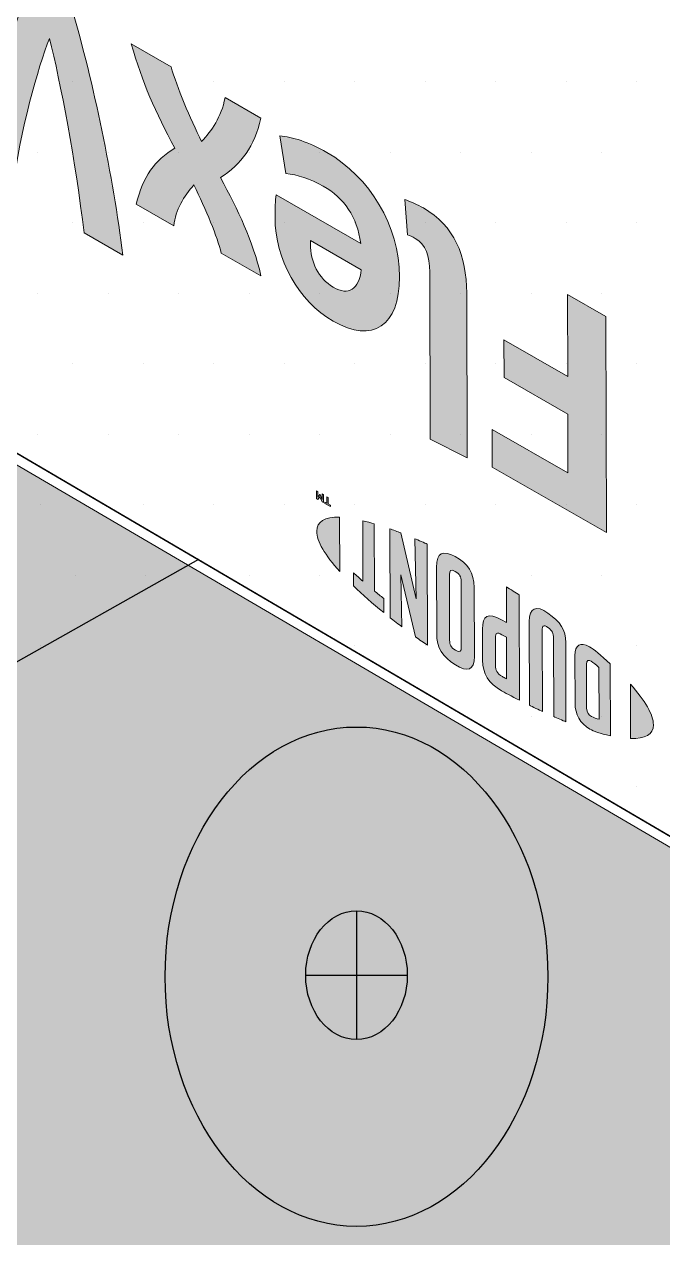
# Model space of a CAD drawing. Extents: x -1392 to 5791, y -3809 to 1722.
# Drawn here: x -208.93 to -196.7, y -1663.54 to -1640.3 of the extents above; entities that cross this region are included whole.
import ezdxf

# ---------------------------------------------------------------- set-up
doc = ezdxf.new("R2010")
doc.units = 0
doc.header["$MEASUREMENT"] = 0
for name, color, linetype, lineweight in [('.ATI-HATCH', 7, 'Continuous', 0), ('G-ANNO-TTLB', 7, 'Continuous', 0), ('Layer 12', 7, 'Continuous', 0), ('TYVEK', 7, 'Continuous', 0)]:
    doc.layers.add(name, color=color, linetype=linetype, lineweight=lineweight)

# ---------------------------------------------------------------- blocks, each defined once
blk = doc.blocks.new('Block_126')
at = {"layer": '.ATI-HATCH'}
blk.add_lwpolyline([(-205.591, -1650.552), (-220.153, -1642.018), (-220.153, -1658.718), (-220.123, -1658.735)], close=True, dxfattribs=at)
at = {"layer": '.ATI-HATCH', "color": 8, "lineweight": 0, "true_color": 0x808080}
for points in [[(-208.62, -1649.502), (-208.62, -1649.502), (-208.62, -1649.502), (-208.62, -1649.502)], [(-207.945, -1650.852), (-207.945, -1650.852), (-207.945, -1650.852), (-207.945, -1650.852)], [(-206.595, -1650.852), (-206.595, -1650.852), (-206.595, -1650.852), (-206.595, -1650.852)], [(-208.62, -1652.202), (-208.62, -1652.202), (-208.62, -1652.202), (-208.62, -1652.202)]]:
    blk.add_open_spline(points, degree=3, dxfattribs=at)
blk = doc.blocks.new('Block_127')
at = {"layer": '.ATI-HATCH'}
blk.add_open_spline([(-220.153, -1658.718), (-220.153, -1658.718), (-220.153, -1642.018), (-220.153, -1642.018), (-220.153, -1642.018), (-137.561, -1690.421), (-137.561, -1690.421), (-137.561, -1690.421), (-137.566, -1707.121), (-137.566, -1707.121), (-137.566, -1707.121), (-113.039, -1721.492), (-113.039, -1721.492), (-113.039, -1721.492), (-113.039, -1696.927), (-113.039, -1696.927), (-113.039, -1690.467), (-116.501, -1684.502), (-122.11, -1681.297), (-122.11, -1681.297), (-231.51, -1618.519), (-231.51, -1618.519), (-235.827, -1616.052), (-241.325, -1617.552), (-243.792, -1621.868), (-244.569, -1623.228), (-244.977, -1624.768), (-244.977, -1626.334), (-244.977, -1626.334), (-244.977, -1644.169), (-244.977, -1644.169), (-244.977, -1644.169), (-220.123, -1658.735), (-220.123, -1658.735), (-220.123, -1658.735), (-220.153, -1658.718), (-220.153, -1658.718)], degree=3, knots=[0, 0, 0, 0, 1, 1, 1, 2, 2, 2, 3, 3, 3, 4, 4, 4, 5, 5, 5, 6, 6, 6, 7, 7, 7, 8, 8, 8, 9, 9, 9, 10, 10, 10, 11, 11, 11, 12, 12, 12, 12], dxfattribs=at)
at = {"layer": '.ATI-HATCH', "color": 8, "lineweight": 0, "true_color": 0x808080}
for points in [[(-207.994, -1641.401), (-207.994, -1641.401), (-207.994, -1641.401), (-207.994, -1641.401)], [(-206.644, -1641.401), (-206.644, -1641.401), (-206.644, -1641.401), (-206.644, -1641.401)], [(-205.294, -1641.401), (-205.294, -1641.401), (-205.294, -1641.401), (-205.294, -1641.401)], [(-203.943, -1641.401), (-203.943, -1641.401), (-203.943, -1641.401), (-203.943, -1641.401)], [(-202.593, -1641.401), (-202.593, -1641.401), (-202.593, -1641.401), (-202.593, -1641.401)], [(-201.243, -1641.401), (-201.243, -1641.401), (-201.243, -1641.401), (-201.243, -1641.401)], [(-199.893, -1641.401), (-199.893, -1641.401), (-199.893, -1641.401), (-199.893, -1641.401)], [(-198.543, -1641.401), (-198.543, -1641.401), (-198.543, -1641.401), (-198.543, -1641.401)], [(-197.192, -1641.401), (-197.192, -1641.401), (-197.192, -1641.401), (-197.192, -1641.401)], [(-208.669, -1642.751), (-208.669, -1642.751), (-208.669, -1642.751), (-208.669, -1642.751)], [(-207.319, -1642.751), (-207.319, -1642.751), (-207.319, -1642.751), (-207.319, -1642.751)], [(-205.969, -1642.751), (-205.969, -1642.751), (-205.969, -1642.751), (-205.969, -1642.751)], [(-204.618, -1642.751), (-204.618, -1642.751), (-204.618, -1642.751), (-204.618, -1642.751)], [(-203.268, -1642.751), (-203.268, -1642.751), (-203.268, -1642.751), (-203.268, -1642.751)], [(-201.918, -1642.751), (-201.918, -1642.751), (-201.918, -1642.751), (-201.918, -1642.751)], [(-200.568, -1642.751), (-200.568, -1642.751), (-200.568, -1642.751), (-200.568, -1642.751)], [(-199.218, -1642.751), (-199.218, -1642.751), (-199.218, -1642.751), (-199.218, -1642.751)], [(-197.867, -1642.751), (-197.867, -1642.751), (-197.867, -1642.751), (-197.867, -1642.751)], [(-207.994, -1644.101), (-207.994, -1644.101), (-207.994, -1644.101), (-207.994, -1644.101)], [(-206.644, -1644.101), (-206.644, -1644.101), (-206.644, -1644.101), (-206.644, -1644.101)], [(-205.294, -1644.101), (-205.294, -1644.101), (-205.294, -1644.101), (-205.294, -1644.101)], [(-203.943, -1644.101), (-203.943, -1644.101), (-203.943, -1644.101), (-203.943, -1644.101)], [(-202.593, -1644.101), (-202.593, -1644.101), (-202.593, -1644.101), (-202.593, -1644.101)], [(-201.243, -1644.101), (-201.243, -1644.101), (-201.243, -1644.101), (-201.243, -1644.101)], [(-199.893, -1644.101), (-199.893, -1644.101), (-199.893, -1644.101), (-199.893, -1644.101)], [(-198.543, -1644.101), (-198.543, -1644.101), (-198.543, -1644.101), (-198.543, -1644.101)], [(-197.192, -1644.101), (-197.192, -1644.101), (-197.192, -1644.101), (-197.192, -1644.101)], [(-208.669, -1645.451), (-208.669, -1645.451), (-208.669, -1645.451), (-208.669, -1645.451)], [(-207.319, -1645.451), (-207.319, -1645.451), (-207.319, -1645.451), (-207.319, -1645.451)], [(-205.969, -1645.451), (-205.969, -1645.451), (-205.969, -1645.451), (-205.969, -1645.451)], [(-204.618, -1645.451), (-204.618, -1645.451), (-204.618, -1645.451), (-204.618, -1645.451)], [(-203.268, -1645.451), (-203.268, -1645.451), (-203.268, -1645.451), (-203.268, -1645.451)], [(-201.918, -1645.451), (-201.918, -1645.451), (-201.918, -1645.451), (-201.918, -1645.451)], [(-200.568, -1645.451), (-200.568, -1645.451), (-200.568, -1645.451), (-200.568, -1645.451)], [(-199.218, -1645.451), (-199.218, -1645.451), (-199.218, -1645.451), (-199.218, -1645.451)], [(-197.867, -1645.451), (-197.867, -1645.451), (-197.867, -1645.451), (-197.867, -1645.451)], [(-207.994, -1646.801), (-207.994, -1646.801), (-207.994, -1646.801), (-207.994, -1646.801)], [(-206.644, -1646.801), (-206.644, -1646.801), (-206.644, -1646.801), (-206.644, -1646.801)], [(-205.294, -1646.801), (-205.294, -1646.801), (-205.294, -1646.801), (-205.294, -1646.801)], [(-203.943, -1646.801), (-203.943, -1646.801), (-203.943, -1646.801), (-203.943, -1646.801)], [(-202.593, -1646.801), (-202.593, -1646.801), (-202.593, -1646.801), (-202.593, -1646.801)], [(-201.243, -1646.801), (-201.243, -1646.801), (-201.243, -1646.801), (-201.243, -1646.801)], [(-199.893, -1646.801), (-199.893, -1646.801), (-199.893, -1646.801), (-199.893, -1646.801)], [(-198.543, -1646.801), (-198.543, -1646.801), (-198.543, -1646.801), (-198.543, -1646.801)], [(-197.192, -1646.801), (-197.192, -1646.801), (-197.192, -1646.801), (-197.192, -1646.801)], [(-208.669, -1648.152), (-208.669, -1648.152), (-208.669, -1648.152), (-208.669, -1648.152)], [(-207.319, -1648.152), (-207.319, -1648.152), (-207.319, -1648.152), (-207.319, -1648.152)], [(-205.969, -1648.152), (-205.969, -1648.152), (-205.969, -1648.152), (-205.969, -1648.152)], [(-204.618, -1648.152), (-204.618, -1648.152), (-204.618, -1648.152), (-204.618, -1648.152)], [(-203.268, -1648.152), (-203.268, -1648.152), (-203.268, -1648.152), (-203.268, -1648.152)], [(-201.918, -1648.152), (-201.918, -1648.152), (-201.918, -1648.152), (-201.918, -1648.152)], [(-200.568, -1648.152), (-200.568, -1648.152), (-200.568, -1648.152), (-200.568, -1648.152)], [(-199.218, -1648.152), (-199.218, -1648.152), (-199.218, -1648.152), (-199.218, -1648.152)], [(-197.867, -1648.152), (-197.867, -1648.152), (-197.867, -1648.152), (-197.867, -1648.152)], [(-206.644, -1649.502), (-206.644, -1649.502), (-206.644, -1649.502), (-206.644, -1649.502)], [(-205.294, -1649.502), (-205.294, -1649.502), (-205.294, -1649.502), (-205.294, -1649.502)], [(-203.943, -1649.502), (-203.943, -1649.502), (-203.943, -1649.502), (-203.943, -1649.502)], [(-202.593, -1649.502), (-202.593, -1649.502), (-202.593, -1649.502), (-202.593, -1649.502)], [(-201.243, -1649.502), (-201.243, -1649.502), (-201.243, -1649.502), (-201.243, -1649.502)], [(-199.893, -1649.502), (-199.893, -1649.502), (-199.893, -1649.502), (-199.893, -1649.502)], [(-198.543, -1649.502), (-198.543, -1649.502), (-198.543, -1649.502), (-198.543, -1649.502)], [(-197.192, -1649.502), (-197.192, -1649.502), (-197.192, -1649.502), (-197.192, -1649.502)], [(-204.618, -1650.852), (-204.618, -1650.852), (-204.618, -1650.852), (-204.618, -1650.852)], [(-203.268, -1650.852), (-203.268, -1650.852), (-203.268, -1650.852), (-203.268, -1650.852)], [(-201.918, -1650.852), (-201.918, -1650.852), (-201.918, -1650.852), (-201.918, -1650.852)], [(-200.568, -1650.852), (-200.568, -1650.852), (-200.568, -1650.852), (-200.568, -1650.852)], [(-199.218, -1650.852), (-199.218, -1650.852), (-199.218, -1650.852), (-199.218, -1650.852)], [(-197.867, -1650.852), (-197.867, -1650.852), (-197.867, -1650.852), (-197.867, -1650.852)], [(-202.593, -1652.202), (-202.593, -1652.202), (-202.593, -1652.202), (-202.593, -1652.202)], [(-201.243, -1652.202), (-201.243, -1652.202), (-201.243, -1652.202), (-201.243, -1652.202)], [(-199.893, -1652.202), (-199.893, -1652.202), (-199.893, -1652.202), (-199.893, -1652.202)], [(-198.543, -1652.202), (-198.543, -1652.202), (-198.543, -1652.202), (-198.543, -1652.202)], [(-197.192, -1652.202), (-197.192, -1652.202), (-197.192, -1652.202), (-197.192, -1652.202)], [(-199.218, -1653.552), (-199.218, -1653.552), (-199.218, -1653.552), (-199.218, -1653.552)], [(-197.867, -1653.552), (-197.867, -1653.552), (-197.867, -1653.552), (-197.867, -1653.552)], [(-197.192, -1654.903), (-197.192, -1654.903), (-197.192, -1654.903), (-197.192, -1654.903)]]:
    blk.add_open_spline(points, degree=3, dxfattribs=at)
blk = doc.blocks.new('Block_506')
at = {"layer": 'TYVEK', "true_color": 0x003b71, "transparency": 33554687}
h = blk.add_hatch(color=156, dxfattribs=at)
h.dxf.hatch_style = 2
edge = h.paths.add_edge_path()
edge.add_ellipse((-202.562, -1658.538), major_axis=(0, 4.781), ratio=0.766948, start_angle=0, end_angle=360)
at = {"layer": 'TYVEK', "color": 18, "lineweight": 25, "true_color": 0x080808}
for p, q in [((-202.562, -1657.275), (-202.562, -1659.742)), ((-203.535, -1658.509), (-201.589, -1658.509))]:
    blk.add_line(p, q, dxfattribs=at)
at = {"layer": 'TYVEK', "color": 33, "lineweight": 25, "true_color": 0xcc9966}
for points in [[(-203.074, -1654.118)], [(-206.74, -1658.898)]]:
    blk.add_lwpolyline(points, dxfattribs=at)
at = {"layer": 'TYVEK', "color": 18, "lineweight": 25, "true_color": 0x000000}
blk.add_ellipse((-202.562, -1658.538), major_axis=(0, 4.781), ratio=0.766948, dxfattribs=at)
at = {"layer": 'TYVEK', "color": 18, "lineweight": 25, "true_color": 0x080808}
blk.add_ellipse((-202.562, -1658.509), major_axis=(0, 1.234), ratio=0.788846, dxfattribs=at)
blk = doc.blocks.new('Block_512')
at = {"layer": 'TYVEK', "true_color": 0x003b71, "transparency": 33554687}
h = blk.add_hatch(color=156, dxfattribs=at)
h.dxf.hatch_style = 2
edge = h.paths.add_edge_path()
edge.add_spline(control_points=[(-211.171, -1642.345), (-211.171, -1642.345), (-211.92, -1641.915), (-211.92, -1641.915), (-211.729, -1640.648), (-211.394, -1639.216), (-210.961, -1638.331), (-210.961, -1638.331), (-210.155, -1638.793), (-210.155, -1638.793), (-209.902, -1639.677), (-209.674, -1640.676), (-209.482, -1641.755), (-209.289, -1640.897), (-209.071, -1640.154), (-208.816, -1639.562), (-208.816, -1639.562), (-208.011, -1640.024), (-208.011, -1640.024), (-207.598, -1641.395), (-207.229, -1643.231), (-207.036, -1644.719), (-207.036, -1644.719), (-207.78, -1644.292), (-207.78, -1644.292), (-207.942, -1642.952), (-208.233, -1641.385), (-208.445, -1640.572), (-208.664, -1641.138), (-209.004, -1642.301), (-209.15, -1643.505), (-209.15, -1643.505), (-209.807, -1643.128), (-209.807, -1643.128), (-209.964, -1641.75), (-210.3, -1640.198), (-210.528, -1639.377), (-210.731, -1639.951), (-211.02, -1641.185), (-211.171, -1642.345)], knot_values=[0, 0, 0, 0, 1, 1, 1, 2, 2, 2, 3, 3, 3, 4, 4, 4, 5, 5, 5, 6, 6, 6, 7, 7, 7, 8, 8, 8, 9, 9, 9, 10, 10, 10, 11, 11, 11, 12, 12, 12, 13, 13, 13, 13], degree=3, periodic=0)
h = blk.add_hatch(color=156, dxfattribs=at)
h.dxf.hatch_style = 2
edge = h.paths.add_edge_path()
edge.add_spline(control_points=[(-205.17, -1643.238), (-204.825, -1643.873), (-204.552, -1644.437), (-204.392, -1645.12), (-204.392, -1645.12), (-205.156, -1644.682), (-205.156, -1644.682), (-205.224, -1644.377), (-205.45, -1643.845), (-205.677, -1643.378), (-205.866, -1643.595), (-206.029, -1643.85), (-206.064, -1644.16), (-206.064, -1644.16), (-206.782, -1643.748), (-206.782, -1643.748), (-206.651, -1643.209), (-206.426, -1642.907), (-206.042, -1642.672), (-206.413, -1641.981), (-206.665, -1641.423), (-206.877, -1640.675), (-206.877, -1640.675), (-206.113, -1641.114), (-206.113, -1641.114), (-206.004, -1641.507), (-205.747, -1642.098), (-205.53, -1642.547), (-205.336, -1642.334), (-205.152, -1642.085), (-205.081, -1641.706), (-205.081, -1641.706), (-204.394, -1642.1), (-204.394, -1642.1), (-204.521, -1642.642), (-204.761, -1642.977), (-205.17, -1643.238)], knot_values=[0, 0, 0, 0, 1, 1, 1, 2, 2, 2, 3, 3, 3, 4, 4, 4, 5, 5, 5, 6, 6, 6, 7, 7, 7, 8, 8, 8, 9, 9, 9, 10, 10, 10, 11, 11, 11, 12, 12, 12, 12], degree=3, periodic=0)
h = blk.add_hatch(color=156, dxfattribs=at)
h.dxf.hatch_style = 2
edge = h.paths.add_edge_path()
edge.add_spline(control_points=[(-202.471, -1645), (-202.471, -1645), (-203.446, -1644.441), (-203.446, -1644.441), (-203.446, -1644.441), (-203.446, -1644.512), (-203.446, -1644.512), (-203.445, -1644.843), (-203.29, -1645.174), (-203.008, -1645.336), (-202.711, -1645.507), (-202.516, -1645.376), (-202.471, -1645)], knot_values=[0, 0, 0, 0, 1, 1, 1, 2, 2, 2, 3, 3, 3, 4, 4, 4, 4], degree=3, periodic=0)
edge = h.paths.add_edge_path()
edge.add_spline(control_points=[(-204.03, -1642.44), (-203.804, -1642.451), (-203.471, -1642.56), (-203.132, -1642.754), (-202.306, -1643.228), (-201.74, -1644.156), (-201.738, -1645.138), (-201.736, -1646.078), (-202.252, -1646.42), (-203.007, -1645.987), (-203.679, -1645.601), (-204.121, -1644.797), (-204.123, -1644.005), (-204.123, -1643.827), (-204.114, -1643.679), (-204.104, -1643.567), (-204.104, -1643.567), (-202.482, -1644.497), (-202.482, -1644.497), (-202.55, -1643.986), (-202.792, -1643.635), (-203.202, -1643.399), (-203.454, -1643.255), (-203.695, -1643.181), (-203.915, -1643.161), (-203.915, -1643.161), (-204.03, -1642.44), (-204.03, -1642.44)], knot_values=[0, 0, 0, 0, 1, 1, 1, 2, 2, 2, 3, 3, 3, 4, 4, 4, 5, 5, 5, 6, 6, 6, 7, 7, 7, 8, 8, 8, 9, 9, 9, 9], degree=3, periodic=0)
h = blk.add_hatch(color=156, dxfattribs=at)
h.dxf.hatch_style = 2
edge = h.paths.add_edge_path()
edge.add_spline(control_points=[(-201.159, -1645.05), (-201.16, -1644.731), (-201.232, -1644.518), (-201.438, -1644.4), (-201.489, -1644.371), (-201.54, -1644.347), (-201.586, -1644.333), (-201.586, -1644.333), (-201.639, -1643.658), (-201.639, -1643.658), (-201.542, -1643.691), (-201.383, -1643.758), (-201.28, -1643.817), (-200.69, -1644.156), (-200.453, -1644.735), (-200.451, -1645.445), (-200.451, -1645.445), (-200.444, -1648.604), (-200.444, -1648.604), (-200.444, -1648.604), (-201.152, -1648.245), (-201.152, -1648.245), (-201.152, -1648.245), (-201.159, -1645.05), (-201.159, -1645.05)], knot_values=[0, 0, 0, 0, 1, 1, 1, 2, 2, 2, 3, 3, 3, 4, 4, 4, 5, 5, 5, 6, 6, 6, 7, 7, 7, 8, 8, 8, 8], degree=3, periodic=0)
h = blk.add_hatch(color=156, dxfattribs=at)
h.dxf.hatch_style = 2
edge = h.paths.add_edge_path()
edge.add_spline(control_points=[(-197.786, -1645.894), (-197.786, -1645.894), (-197.776, -1650.035), (-197.776, -1650.035), (-197.776, -1650.035), (-199.962, -1648.78), (-199.962, -1648.78), (-199.962, -1648.78), (-199.964, -1648.058), (-199.964, -1648.058), (-199.964, -1648.058), (-198.512, -1648.892), (-198.512, -1648.892), (-198.512, -1648.892), (-198.514, -1647.768), (-198.514, -1647.768), (-198.514, -1647.768), (-199.735, -1647.067), (-199.735, -1647.067), (-199.735, -1647.067), (-199.737, -1646.345), (-199.737, -1646.345), (-199.737, -1646.345), (-198.516, -1647.046), (-198.516, -1647.046), (-198.516, -1647.046), (-198.52, -1645.473), (-198.52, -1645.473), (-198.52, -1645.473), (-197.786, -1645.894), (-197.786, -1645.894)], knot_values=[0, 0, 0, 0, 1, 1, 1, 2, 2, 2, 3, 3, 3, 4, 4, 4, 5, 5, 5, 6, 6, 6, 7, 7, 7, 8, 8, 8, 9, 9, 9, 10, 10, 10, 10], degree=3, periodic=0)
at = {"layer": 'TYVEK'}
for points, knots in [([(-211.171, -1642.345), (-211.171, -1642.345), (-211.92, -1641.915), (-211.92, -1641.915), (-211.729, -1640.648), (-211.394, -1639.216), (-210.961, -1638.331), (-210.961, -1638.331), (-210.155, -1638.793), (-210.155, -1638.793), (-209.902, -1639.677), (-209.674, -1640.676), (-209.482, -1641.755), (-209.289, -1640.897), (-209.071, -1640.154), (-208.816, -1639.562), (-208.816, -1639.562), (-208.011, -1640.024), (-208.011, -1640.024), (-207.598, -1641.395), (-207.229, -1643.231), (-207.036, -1644.719), (-207.036, -1644.719), (-207.78, -1644.292), (-207.78, -1644.292), (-207.942, -1642.952), (-208.233, -1641.385), (-208.445, -1640.572), (-208.664, -1641.138), (-209.004, -1642.301), (-209.15, -1643.505), (-209.15, -1643.505), (-209.807, -1643.128), (-209.807, -1643.128), (-209.964, -1641.75), (-210.3, -1640.198), (-210.528, -1639.377), (-210.731, -1639.951), (-211.02, -1641.185), (-211.171, -1642.345)], [0, 0, 0, 0, 1, 1, 1, 2, 2, 2, 3, 3, 3, 4, 4, 4, 5, 5, 5, 6, 6, 6, 7, 7, 7, 8, 8, 8, 9, 9, 9, 10, 10, 10, 11, 11, 11, 12, 12, 12, 13, 13, 13, 13]), ([(-205.17, -1643.238), (-204.825, -1643.873), (-204.552, -1644.437), (-204.392, -1645.12), (-204.392, -1645.12), (-205.156, -1644.682), (-205.156, -1644.682), (-205.224, -1644.377), (-205.45, -1643.845), (-205.677, -1643.378), (-205.866, -1643.595), (-206.029, -1643.85), (-206.064, -1644.16), (-206.064, -1644.16), (-206.782, -1643.748), (-206.782, -1643.748), (-206.651, -1643.209), (-206.426, -1642.907), (-206.042, -1642.672), (-206.413, -1641.981), (-206.665, -1641.423), (-206.877, -1640.675), (-206.877, -1640.675), (-206.113, -1641.114), (-206.113, -1641.114), (-206.004, -1641.507), (-205.747, -1642.098), (-205.53, -1642.547), (-205.336, -1642.334), (-205.152, -1642.085), (-205.081, -1641.706), (-205.081, -1641.706), (-204.394, -1642.1), (-204.394, -1642.1), (-204.521, -1642.642), (-204.761, -1642.977), (-205.17, -1643.238)], [0, 0, 0, 0, 1, 1, 1, 2, 2, 2, 3, 3, 3, 4, 4, 4, 5, 5, 5, 6, 6, 6, 7, 7, 7, 8, 8, 8, 9, 9, 9, 10, 10, 10, 11, 11, 11, 12, 12, 12, 12]), ([(-204.03, -1642.44), (-203.804, -1642.451), (-203.471, -1642.56), (-203.132, -1642.754), (-202.306, -1643.228), (-201.74, -1644.156), (-201.738, -1645.138), (-201.736, -1646.078), (-202.252, -1646.42), (-203.007, -1645.987), (-203.679, -1645.601), (-204.121, -1644.797), (-204.123, -1644.005), (-204.123, -1643.827), (-204.114, -1643.679), (-204.104, -1643.567), (-204.104, -1643.567), (-202.482, -1644.497), (-202.482, -1644.497), (-202.55, -1643.986), (-202.792, -1643.635), (-203.202, -1643.399), (-203.454, -1643.255), (-203.695, -1643.181), (-203.915, -1643.161), (-203.915, -1643.161), (-204.03, -1642.44), (-204.03, -1642.44)], [0, 0, 0, 0, 1, 1, 1, 2, 2, 2, 3, 3, 3, 4, 4, 4, 5, 5, 5, 6, 6, 6, 7, 7, 7, 8, 8, 8, 9, 9, 9, 9]), ([(-201.159, -1645.05), (-201.16, -1644.731), (-201.232, -1644.518), (-201.438, -1644.4), (-201.489, -1644.371), (-201.54, -1644.347), (-201.586, -1644.333), (-201.586, -1644.333), (-201.639, -1643.658), (-201.639, -1643.658), (-201.542, -1643.691), (-201.383, -1643.758), (-201.28, -1643.817), (-200.69, -1644.156), (-200.453, -1644.735), (-200.451, -1645.445), (-200.451, -1645.445), (-200.444, -1648.604), (-200.444, -1648.604), (-200.444, -1648.604), (-201.152, -1648.245), (-201.152, -1648.245), (-201.152, -1648.245), (-201.159, -1645.05), (-201.159, -1645.05)], [0, 0, 0, 0, 1, 1, 1, 2, 2, 2, 3, 3, 3, 4, 4, 4, 5, 5, 5, 6, 6, 6, 7, 7, 7, 8, 8, 8, 8]), ([(-202.471, -1645), (-202.471, -1645), (-203.446, -1644.441), (-203.446, -1644.441), (-203.446, -1644.441), (-203.446, -1644.512), (-203.446, -1644.512), (-203.445, -1644.843), (-203.29, -1645.174), (-203.008, -1645.336), (-202.711, -1645.507), (-202.516, -1645.376), (-202.471, -1645)], [0, 0, 0, 0, 1, 1, 1, 2, 2, 2, 3, 3, 3, 4, 4, 4, 4]), ([(-197.786, -1645.894), (-197.786, -1645.894), (-197.776, -1650.035), (-197.776, -1650.035), (-197.776, -1650.035), (-199.962, -1648.78), (-199.962, -1648.78), (-199.962, -1648.78), (-199.964, -1648.058), (-199.964, -1648.058), (-199.964, -1648.058), (-198.512, -1648.892), (-198.512, -1648.892), (-198.512, -1648.892), (-198.514, -1647.768), (-198.514, -1647.768), (-198.514, -1647.768), (-199.735, -1647.067), (-199.735, -1647.067), (-199.735, -1647.067), (-199.737, -1646.345), (-199.737, -1646.345), (-199.737, -1646.345), (-198.516, -1647.046), (-198.516, -1647.046), (-198.516, -1647.046), (-198.52, -1645.473), (-198.52, -1645.473), (-198.52, -1645.473), (-197.786, -1645.894), (-197.786, -1645.894)], [0, 0, 0, 0, 1, 1, 1, 2, 2, 2, 3, 3, 3, 4, 4, 4, 5, 5, 5, 6, 6, 6, 7, 7, 7, 8, 8, 8, 9, 9, 9, 10, 10, 10, 10])]:
    blk.add_open_spline(points, degree=3, knots=knots, dxfattribs=at)
blk = doc.blocks.new('Block_513')
at = {"layer": 'TYVEK', "true_color": 0x003b71, "transparency": 33554687}
h = blk.add_hatch(color=156, dxfattribs=at)
h.dxf.hatch_style = 2
edge = h.paths.add_edge_path()
edge.add_spline(control_points=[(-203.196, -1649.459), (-203.196, -1649.459), (-203.222, -1649.444), (-203.222, -1649.444), (-203.222, -1649.444), (-203.262, -1649.35), (-203.262, -1649.35), (-203.262, -1649.35), (-203.301, -1649.398), (-203.301, -1649.398), (-203.301, -1649.398), (-203.327, -1649.384), (-203.327, -1649.384), (-203.327, -1649.384), (-203.327, -1649.234), (-203.327, -1649.234), (-203.327, -1649.234), (-203.303, -1649.248), (-203.303, -1649.248), (-203.303, -1649.248), (-203.303, -1649.354), (-203.303, -1649.354), (-203.303, -1649.354), (-203.263, -1649.306), (-203.263, -1649.306), (-203.263, -1649.306), (-203.26, -1649.307), (-203.26, -1649.307), (-203.26, -1649.307), (-203.22, -1649.402), (-203.22, -1649.402), (-203.22, -1649.402), (-203.22, -1649.295), (-203.22, -1649.295), (-203.22, -1649.295), (-203.196, -1649.309), (-203.196, -1649.309), (-203.196, -1649.309), (-203.196, -1649.459), (-203.196, -1649.459)], knot_values=[0, 0, 0, 0, 1, 1, 1, 2, 2, 2, 3, 3, 3, 4, 4, 4, 5, 5, 5, 6, 6, 6, 7, 7, 7, 8, 8, 8, 9, 9, 9, 10, 10, 10, 11, 11, 11, 12, 12, 12, 13, 13, 13, 13], degree=3, periodic=0)
edge = h.paths.add_edge_path()
edge.add_spline(control_points=[(-203.103, -1649.486), (-203.103, -1649.486), (-203.063, -1649.509), (-203.063, -1649.509), (-203.063, -1649.509), (-203.063, -1649.535), (-203.063, -1649.535), (-203.063, -1649.535), (-203.168, -1649.475), (-203.168, -1649.475), (-203.168, -1649.475), (-203.168, -1649.449), (-203.168, -1649.449), (-203.168, -1649.449), (-203.128, -1649.472), (-203.128, -1649.472), (-203.128, -1649.472), (-203.128, -1649.348), (-203.128, -1649.348), (-203.128, -1649.348), (-203.103, -1649.362), (-203.103, -1649.362), (-203.103, -1649.362), (-203.103, -1649.486), (-203.103, -1649.486)], knot_values=[0, 0, 0, 0, 1, 1, 1, 2, 2, 2, 3, 3, 3, 4, 4, 4, 5, 5, 5, 6, 6, 6, 7, 7, 7, 8, 8, 8, 8], degree=3, periodic=0)
h = blk.add_hatch(color=156, dxfattribs=at)
h.dxf.hatch_style = 2
edge = h.paths.add_edge_path()
edge.add_spline(control_points=[(-203.325, -1650.01), (-203.326, -1649.819), (-203.165, -1649.733), (-202.886, -1649.74), (-202.886, -1649.74), (-202.883, -1650.78), (-202.883, -1650.78), (-203.164, -1650.468), (-203.325, -1650.198), (-203.325, -1650.01)], knot_values=[0, 0, 0, 0, 1, 1, 1, 2, 2, 2, 3, 3, 3, 3], degree=3, periodic=0)
h = blk.add_hatch(color=156, dxfattribs=at)
h.dxf.hatch_style = 2
edge = h.paths.add_edge_path()
edge.add_spline(control_points=[(-202.04, -1651.297), (-202.101, -1651.249), (-202.161, -1651.201), (-202.22, -1651.153), (-202.22, -1651.153), (-202.223, -1649.865), (-202.223, -1649.865), (-202.277, -1649.848), (-202.376, -1649.821), (-202.443, -1649.806), (-202.443, -1649.806), (-202.44, -1650.965), (-202.44, -1650.965), (-202.504, -1650.91), (-202.564, -1650.856), (-202.62, -1650.806), (-202.62, -1650.806), (-202.619, -1651.054), (-202.619, -1651.054), (-202.445, -1651.224), (-202.258, -1651.388), (-202.04, -1651.566), (-202.04, -1651.566), (-202.04, -1651.297), (-202.04, -1651.297)], knot_values=[0, 0, 0, 0, 1, 1, 1, 2, 2, 2, 3, 3, 3, 4, 4, 4, 5, 5, 5, 6, 6, 6, 7, 7, 7, 8, 8, 8, 8], degree=3, periodic=0)
h = blk.add_hatch(color=156, dxfattribs=at)
h.dxf.hatch_style = 2
edge = h.paths.add_edge_path()
edge.add_spline(control_points=[(-201.71, -1650.846), (-201.71, -1650.846), (-201.435, -1652.029), (-201.435, -1652.029), (-201.361, -1652.082), (-201.271, -1652.145), (-201.202, -1652.192), (-201.202, -1652.192), (-201.207, -1650.256), (-201.207, -1650.256), (-201.255, -1650.233), (-201.379, -1650.178), (-201.443, -1650.151), (-201.443, -1650.151), (-201.421, -1651.303), (-201.421, -1651.303), (-201.421, -1651.303), (-201.712, -1650.041), (-201.712, -1650.041), (-201.774, -1650.017), (-201.863, -1649.983), (-201.922, -1649.962), (-201.922, -1649.962), (-201.918, -1651.664), (-201.918, -1651.664), (-201.857, -1651.713), (-201.745, -1651.799), (-201.691, -1651.84), (-201.691, -1651.84), (-201.71, -1650.846), (-201.71, -1650.846)], knot_values=[0, 0, 0, 0, 1, 1, 1, 2, 2, 2, 3, 3, 3, 4, 4, 4, 5, 5, 5, 6, 6, 6, 7, 7, 7, 8, 8, 8, 9, 9, 9, 10, 10, 10, 10], degree=3, periodic=0)
h = blk.add_hatch(color=156, dxfattribs=at)
h.dxf.hatch_style = 2
edge = h.paths.add_edge_path()
edge.add_spline(control_points=[(-200.781, -1650.839), (-200.781, -1650.759), (-200.758, -1650.731), (-200.671, -1650.778), (-200.581, -1650.826), (-200.557, -1650.885), (-200.557, -1650.967), (-200.557, -1650.967), (-200.554, -1652.226), (-200.554, -1652.226), (-200.553, -1652.308), (-200.578, -1652.34), (-200.667, -1652.286), (-200.754, -1652.233), (-200.777, -1652.177), (-200.778, -1652.097), (-200.778, -1652.097), (-200.781, -1650.839), (-200.781, -1650.839)], knot_values=[0, 0, 0, 0, 1, 1, 1, 2, 2, 2, 3, 3, 3, 4, 4, 4, 5, 5, 5, 6, 6, 6, 6], degree=3, periodic=0)
edge = h.paths.add_edge_path()
edge.add_spline(control_points=[(-200.667, -1652.568), (-200.439, -1652.711), (-200.303, -1652.673), (-200.304, -1652.407), (-200.304, -1652.407), (-200.307, -1651.087), (-200.307, -1651.087), (-200.308, -1650.807), (-200.431, -1650.62), (-200.672, -1650.494), (-200.907, -1650.371), (-201.03, -1650.404), (-201.029, -1650.702), (-201.029, -1650.702), (-201.026, -1651.962), (-201.026, -1651.962), (-201.025, -1652.247), (-200.914, -1652.412), (-200.667, -1652.568)], knot_values=[0, 0, 0, 0, 1, 1, 1, 2, 2, 2, 3, 3, 3, 4, 4, 4, 5, 5, 5, 6, 6, 6, 6], degree=3, periodic=0)
h = blk.add_hatch(color=156, dxfattribs=at)
h.dxf.hatch_style = 2
edge = h.paths.add_edge_path()
edge.add_spline(control_points=[(-199.901, -1652.048), (-199.901, -1651.961), (-199.875, -1651.932), (-199.775, -1651.989), (-199.775, -1651.989), (-199.688, -1652.038), (-199.688, -1652.038), (-199.688, -1652.038), (-199.686, -1652.835), (-199.686, -1652.835), (-199.725, -1652.815), (-199.745, -1652.804), (-199.768, -1652.791), (-199.876, -1652.729), (-199.899, -1652.669), (-199.899, -1652.58), (-199.899, -1652.58), (-199.901, -1652.048), (-199.901, -1652.048)], knot_values=[0, 0, 0, 0, 1, 1, 1, 2, 2, 2, 3, 3, 3, 4, 4, 4, 5, 5, 5, 6, 6, 6, 6], degree=3, periodic=0)
edge = h.paths.add_edge_path()
edge.add_spline(control_points=[(-199.782, -1653.064), (-199.739, -1653.089), (-199.583, -1653.172), (-199.44, -1653.245), (-199.44, -1653.245), (-199.445, -1651.226), (-199.445, -1651.226), (-199.493, -1651.195), (-199.622, -1651.114), (-199.691, -1651.073), (-199.691, -1651.073), (-199.689, -1651.758), (-199.689, -1651.758), (-199.689, -1651.758), (-199.785, -1651.703), (-199.785, -1651.703), (-200.043, -1651.556), (-200.15, -1651.628), (-200.149, -1651.884), (-200.149, -1651.884), (-200.148, -1652.479), (-200.148, -1652.479), (-200.147, -1652.73), (-200.026, -1652.924), (-199.782, -1653.064)], knot_values=[0, 0, 0, 0, 1, 1, 1, 2, 2, 2, 3, 3, 3, 4, 4, 4, 5, 5, 5, 6, 6, 6, 7, 7, 7, 8, 8, 8, 8], degree=3, periodic=0)
h = blk.add_hatch(color=156, dxfattribs=at)
h.dxf.hatch_style = 2
edge = h.paths.add_edge_path()
edge.add_spline(control_points=[(-199.006, -1651.904), (-199.006, -1651.824), (-198.982, -1651.787), (-198.896, -1651.849), (-198.811, -1651.909), (-198.788, -1651.964), (-198.788, -1652.058), (-198.788, -1652.058), (-198.784, -1653.558), (-198.784, -1653.558), (-198.728, -1653.583), (-198.603, -1653.635), (-198.549, -1653.657), (-198.549, -1653.657), (-198.553, -1652.14), (-198.553, -1652.14), (-198.553, -1651.898), (-198.655, -1651.745), (-198.897, -1651.575), (-199.118, -1651.419), (-199.252, -1651.47), (-199.252, -1651.739), (-199.252, -1651.739), (-199.248, -1653.341), (-199.248, -1653.341), (-199.202, -1653.365), (-199.051, -1653.437), (-199.002, -1653.459), (-199.002, -1653.459), (-199.006, -1651.904), (-199.006, -1651.904)], knot_values=[0, 0, 0, 0, 1, 1, 1, 2, 2, 2, 3, 3, 3, 4, 4, 4, 5, 5, 5, 6, 6, 6, 7, 7, 7, 8, 8, 8, 9, 9, 9, 10, 10, 10, 10], degree=3, periodic=0)
h = blk.add_hatch(color=156, dxfattribs=at)
h.dxf.hatch_style = 2
edge = h.paths.add_edge_path()
edge.add_spline(control_points=[(-198.155, -1652.553), (-198.155, -1652.474), (-198.114, -1652.471), (-198.064, -1652.499), (-198.026, -1652.522), (-197.966, -1652.572), (-197.917, -1652.615), (-197.917, -1652.615), (-197.915, -1653.609), (-197.915, -1653.609), (-197.963, -1653.596), (-198.023, -1653.578), (-198.062, -1653.556), (-198.111, -1653.527), (-198.153, -1653.477), (-198.153, -1653.397), (-198.153, -1653.397), (-198.155, -1652.553), (-198.155, -1652.553)], knot_values=[0, 0, 0, 0, 1, 1, 1, 2, 2, 2, 3, 3, 3, 4, 4, 4, 5, 5, 5, 6, 6, 6, 6], degree=3, periodic=0)
edge = h.paths.add_edge_path()
edge.add_spline(control_points=[(-198.094, -1653.797), (-198.016, -1653.842), (-197.903, -1653.88), (-197.699, -1653.924), (-197.699, -1653.924), (-197.703, -1652.547), (-197.703, -1652.547), (-197.882, -1652.381), (-198.019, -1652.266), (-198.097, -1652.221), (-198.278, -1652.117), (-198.379, -1652.186), (-198.378, -1652.39), (-198.378, -1652.39), (-198.376, -1653.305), (-198.376, -1653.305), (-198.375, -1653.509), (-198.274, -1653.694), (-198.094, -1653.797)], knot_values=[0, 0, 0, 0, 1, 1, 1, 2, 2, 2, 3, 3, 3, 4, 4, 4, 5, 5, 5, 6, 6, 6, 6], degree=3, periodic=0)
h = blk.add_hatch(color=156, dxfattribs=at)
h.dxf.hatch_style = 2
edge = h.paths.add_edge_path()
edge.add_spline(control_points=[(-196.874, -1653.713), (-196.874, -1653.523), (-197.035, -1653.252), (-197.315, -1652.939), (-197.315, -1652.939), (-197.313, -1653.978), (-197.313, -1653.978), (-197.033, -1653.987), (-196.874, -1653.902), (-196.874, -1653.713)], knot_values=[0, 0, 0, 0, 1, 1, 1, 2, 2, 2, 3, 3, 3, 3], degree=3, periodic=0)
at = {"layer": 'TYVEK'}
for points, knots in [([(-203.196, -1649.459), (-203.196, -1649.459), (-203.222, -1649.444), (-203.222, -1649.444), (-203.222, -1649.444), (-203.262, -1649.35), (-203.262, -1649.35), (-203.262, -1649.35), (-203.301, -1649.398), (-203.301, -1649.398), (-203.301, -1649.398), (-203.327, -1649.384), (-203.327, -1649.384), (-203.327, -1649.384), (-203.327, -1649.234), (-203.327, -1649.234), (-203.327, -1649.234), (-203.303, -1649.248), (-203.303, -1649.248), (-203.303, -1649.248), (-203.303, -1649.354), (-203.303, -1649.354), (-203.303, -1649.354), (-203.263, -1649.306), (-203.263, -1649.306), (-203.263, -1649.306), (-203.26, -1649.307), (-203.26, -1649.307), (-203.26, -1649.307), (-203.22, -1649.402), (-203.22, -1649.402), (-203.22, -1649.402), (-203.22, -1649.295), (-203.22, -1649.295), (-203.22, -1649.295), (-203.196, -1649.309), (-203.196, -1649.309), (-203.196, -1649.309), (-203.196, -1649.459), (-203.196, -1649.459)], [0, 0, 0, 0, 1, 1, 1, 2, 2, 2, 3, 3, 3, 4, 4, 4, 5, 5, 5, 6, 6, 6, 7, 7, 7, 8, 8, 8, 9, 9, 9, 10, 10, 10, 11, 11, 11, 12, 12, 12, 13, 13, 13, 13]), ([(-203.103, -1649.486), (-203.103, -1649.486), (-203.063, -1649.509), (-203.063, -1649.509), (-203.063, -1649.509), (-203.063, -1649.535), (-203.063, -1649.535), (-203.063, -1649.535), (-203.168, -1649.475), (-203.168, -1649.475), (-203.168, -1649.475), (-203.168, -1649.449), (-203.168, -1649.449), (-203.168, -1649.449), (-203.128, -1649.472), (-203.128, -1649.472), (-203.128, -1649.472), (-203.128, -1649.348), (-203.128, -1649.348), (-203.128, -1649.348), (-203.103, -1649.362), (-203.103, -1649.362), (-203.103, -1649.362), (-203.103, -1649.486), (-203.103, -1649.486)], [0, 0, 0, 0, 1, 1, 1, 2, 2, 2, 3, 3, 3, 4, 4, 4, 5, 5, 5, 6, 6, 6, 7, 7, 7, 8, 8, 8, 8]), ([(-203.325, -1650.01), (-203.326, -1649.819), (-203.165, -1649.733), (-202.886, -1649.74), (-202.886, -1649.74), (-202.883, -1650.78), (-202.883, -1650.78), (-203.164, -1650.468), (-203.325, -1650.198), (-203.325, -1650.01)], [0, 0, 0, 0, 1, 1, 1, 2, 2, 2, 3, 3, 3, 3]), ([(-202.04, -1651.297), (-202.101, -1651.249), (-202.161, -1651.201), (-202.22, -1651.153), (-202.22, -1651.153), (-202.223, -1649.865), (-202.223, -1649.865), (-202.277, -1649.848), (-202.376, -1649.821), (-202.443, -1649.806), (-202.443, -1649.806), (-202.44, -1650.965), (-202.44, -1650.965), (-202.504, -1650.91), (-202.564, -1650.856), (-202.62, -1650.806), (-202.62, -1650.806), (-202.619, -1651.054), (-202.619, -1651.054), (-202.445, -1651.224), (-202.258, -1651.388), (-202.04, -1651.566), (-202.04, -1651.566), (-202.04, -1651.297), (-202.04, -1651.297)], [0, 0, 0, 0, 1, 1, 1, 2, 2, 2, 3, 3, 3, 4, 4, 4, 5, 5, 5, 6, 6, 6, 7, 7, 7, 8, 8, 8, 8]), ([(-201.71, -1650.846), (-201.71, -1650.846), (-201.435, -1652.029), (-201.435, -1652.029), (-201.361, -1652.082), (-201.271, -1652.145), (-201.202, -1652.192), (-201.202, -1652.192), (-201.207, -1650.256), (-201.207, -1650.256), (-201.255, -1650.233), (-201.379, -1650.178), (-201.443, -1650.151), (-201.443, -1650.151), (-201.421, -1651.303), (-201.421, -1651.303), (-201.421, -1651.303), (-201.712, -1650.041), (-201.712, -1650.041), (-201.774, -1650.017), (-201.863, -1649.983), (-201.922, -1649.962), (-201.922, -1649.962), (-201.918, -1651.664), (-201.918, -1651.664), (-201.857, -1651.713), (-201.745, -1651.799), (-201.691, -1651.84), (-201.691, -1651.84), (-201.71, -1650.846), (-201.71, -1650.846)], [0, 0, 0, 0, 1, 1, 1, 2, 2, 2, 3, 3, 3, 4, 4, 4, 5, 5, 5, 6, 6, 6, 7, 7, 7, 8, 8, 8, 9, 9, 9, 10, 10, 10, 10]), ([(-200.667, -1652.568), (-200.439, -1652.711), (-200.303, -1652.673), (-200.304, -1652.407), (-200.304, -1652.407), (-200.307, -1651.087), (-200.307, -1651.087), (-200.308, -1650.807), (-200.431, -1650.62), (-200.672, -1650.494), (-200.907, -1650.371), (-201.03, -1650.404), (-201.029, -1650.702), (-201.029, -1650.702), (-201.026, -1651.962), (-201.026, -1651.962), (-201.025, -1652.247), (-200.914, -1652.412), (-200.667, -1652.568)], [0, 0, 0, 0, 1, 1, 1, 2, 2, 2, 3, 3, 3, 4, 4, 4, 5, 5, 5, 6, 6, 6, 6]), ([(-200.781, -1650.839), (-200.781, -1650.759), (-200.758, -1650.731), (-200.671, -1650.778), (-200.581, -1650.826), (-200.557, -1650.885), (-200.557, -1650.967), (-200.557, -1650.967), (-200.554, -1652.226), (-200.554, -1652.226), (-200.553, -1652.308), (-200.578, -1652.34), (-200.667, -1652.286), (-200.754, -1652.233), (-200.777, -1652.177), (-200.778, -1652.097), (-200.778, -1652.097), (-200.781, -1650.839), (-200.781, -1650.839)], [0, 0, 0, 0, 1, 1, 1, 2, 2, 2, 3, 3, 3, 4, 4, 4, 5, 5, 5, 6, 6, 6, 6]), ([(-199.782, -1653.064), (-199.739, -1653.089), (-199.583, -1653.172), (-199.44, -1653.245), (-199.44, -1653.245), (-199.445, -1651.226), (-199.445, -1651.226), (-199.493, -1651.195), (-199.622, -1651.114), (-199.691, -1651.073), (-199.691, -1651.073), (-199.689, -1651.758), (-199.689, -1651.758), (-199.689, -1651.758), (-199.785, -1651.703), (-199.785, -1651.703), (-200.043, -1651.556), (-200.15, -1651.628), (-200.149, -1651.884), (-200.149, -1651.884), (-200.148, -1652.479), (-200.148, -1652.479), (-200.147, -1652.73), (-200.026, -1652.924), (-199.782, -1653.064)], [0, 0, 0, 0, 1, 1, 1, 2, 2, 2, 3, 3, 3, 4, 4, 4, 5, 5, 5, 6, 6, 6, 7, 7, 7, 8, 8, 8, 8]), ([(-199.006, -1651.904), (-199.006, -1651.824), (-198.982, -1651.787), (-198.896, -1651.849), (-198.811, -1651.909), (-198.788, -1651.964), (-198.788, -1652.058), (-198.788, -1652.058), (-198.784, -1653.558), (-198.784, -1653.558), (-198.728, -1653.583), (-198.603, -1653.635), (-198.549, -1653.657), (-198.549, -1653.657), (-198.553, -1652.14), (-198.553, -1652.14), (-198.553, -1651.898), (-198.655, -1651.745), (-198.897, -1651.575), (-199.118, -1651.419), (-199.252, -1651.47), (-199.252, -1651.739), (-199.252, -1651.739), (-199.248, -1653.341), (-199.248, -1653.341), (-199.202, -1653.365), (-199.051, -1653.437), (-199.002, -1653.459), (-199.002, -1653.459), (-199.006, -1651.904), (-199.006, -1651.904)], [0, 0, 0, 0, 1, 1, 1, 2, 2, 2, 3, 3, 3, 4, 4, 4, 5, 5, 5, 6, 6, 6, 7, 7, 7, 8, 8, 8, 9, 9, 9, 10, 10, 10, 10]), ([(-199.901, -1652.048), (-199.901, -1651.961), (-199.875, -1651.932), (-199.775, -1651.989), (-199.775, -1651.989), (-199.688, -1652.038), (-199.688, -1652.038), (-199.688, -1652.038), (-199.686, -1652.835), (-199.686, -1652.835), (-199.725, -1652.815), (-199.745, -1652.804), (-199.768, -1652.791), (-199.876, -1652.729), (-199.899, -1652.669), (-199.899, -1652.58), (-199.899, -1652.58), (-199.901, -1652.048), (-199.901, -1652.048)], [0, 0, 0, 0, 1, 1, 1, 2, 2, 2, 3, 3, 3, 4, 4, 4, 5, 5, 5, 6, 6, 6, 6]), ([(-198.094, -1653.797), (-198.016, -1653.842), (-197.903, -1653.88), (-197.699, -1653.924), (-197.699, -1653.924), (-197.703, -1652.547), (-197.703, -1652.547), (-197.882, -1652.381), (-198.019, -1652.266), (-198.097, -1652.221), (-198.278, -1652.117), (-198.379, -1652.186), (-198.378, -1652.39), (-198.378, -1652.39), (-198.376, -1653.305), (-198.376, -1653.305), (-198.375, -1653.509), (-198.274, -1653.694), (-198.094, -1653.797)], [0, 0, 0, 0, 1, 1, 1, 2, 2, 2, 3, 3, 3, 4, 4, 4, 5, 5, 5, 6, 6, 6, 6]), ([(-198.155, -1652.553), (-198.155, -1652.474), (-198.114, -1652.471), (-198.064, -1652.499), (-198.026, -1652.522), (-197.966, -1652.572), (-197.917, -1652.615), (-197.917, -1652.615), (-197.915, -1653.609), (-197.915, -1653.609), (-197.963, -1653.596), (-198.023, -1653.578), (-198.062, -1653.556), (-198.111, -1653.527), (-198.153, -1653.477), (-198.153, -1653.397), (-198.153, -1653.397), (-198.155, -1652.553), (-198.155, -1652.553)], [0, 0, 0, 0, 1, 1, 1, 2, 2, 2, 3, 3, 3, 4, 4, 4, 5, 5, 5, 6, 6, 6, 6]), ([(-196.874, -1653.713), (-196.874, -1653.523), (-197.035, -1653.252), (-197.315, -1652.939), (-197.315, -1652.939), (-197.313, -1653.978), (-197.313, -1653.978), (-197.033, -1653.987), (-196.874, -1653.902), (-196.874, -1653.713)], [0, 0, 0, 0, 1, 1, 1, 2, 2, 2, 3, 3, 3, 3])]:
    blk.add_open_spline(points, degree=3, knots=knots, dxfattribs=at)
blk = doc.blocks.new('Block_511')
at = {"layer": 'TYVEK'}
for name in ['Block_512', 'Block_513']:
    blk.add_blockref(name, (0, 0), dxfattribs=at)

msp = doc.modelspace()

# ---------------------------------------------------------------- hatches: boundary and pattern name
at = {"layer": 'G-ANNO-TTLB', "true_color": 0xff00ff, "transparency": 33554687}
h = msp.add_hatch(color=6, dxfattribs=at)
edge = h.paths.add_edge_path()
edge.add_spline(control_points=[(1773.018, -3692.604), (1773.018, -3692.604), (-1156.5, -3692.604), (-1156.5, -3692.604), (-1156.5, -3692.604), (-1156.5, -1235.604), (-1156.5, -1235.604), (-1156.5, -1235.604), (1773.018, -1235.604), (1773.018, -1235.604), (1773.018, -1235.604), (1773.018, -3692.604), (1773.018, -3692.604)], knot_values=[0, 0, 0, 0, 1, 1, 1, 2, 2, 2, 3, 3, 3, 4, 4, 4, 4], degree=3, periodic=0)
edge = h.paths.add_edge_path()
edge.add_spline(control_points=[(-1147.5, -1244.604), (-1147.5, -1244.604), (-1147.5, -3683.604), (-1147.5, -3683.604), (-1147.5, -3683.604), (1764.018, -3683.604), (1764.018, -3683.604), (1764.018, -3683.604), (1764.018, -1244.604), (1764.018, -1244.604), (1764.018, -1244.604), (-1147.5, -1244.604), (-1147.5, -1244.604)], knot_values=[0, 0, 0, 0, 1, 1, 1, 2, 2, 2, 3, 3, 3, 4, 4, 4, 4], degree=3, periodic=0)
edge.add_line((-1147.5, -1244.604), (-1147.5, -1244.604))
at = {"layer": 'Layer 12', "true_color": 0x848484, "transparency": 33554457}
h = msp.add_hatch(color=252, dxfattribs=at)
h.dxf.hatch_style = 2
h.paths.add_polyline_path([(-186.383, -1794.556), (-186.479, -1661.958), (-220.154, -1642.259), (-219.574, -1813.218)])

# ---------------------------------------------------------------- linework, layer by layer
at = {"layer": 'G-ANNO-TTLB'}
for points in [[(1773.018, -3692.604), (1773.018, -3692.604), (-1156.5, -3692.604), (-1156.5, -3692.604), (-1156.5, -3692.604), (-1156.5, -1235.604), (-1156.5, -1235.604), (-1156.5, -1235.604), (1773.018, -1235.604), (1773.018, -1235.604), (1773.018, -1235.604), (1773.018, -3692.604), (1773.018, -3692.604)], [(-1147.5, -1244.604), (-1147.5, -1244.604), (-1147.5, -3683.604), (-1147.5, -3683.604), (-1147.5, -3683.604), (1764.018, -3683.604), (1764.018, -3683.604), (1764.018, -3683.604), (1764.018, -1244.604), (1764.018, -1244.604), (1764.018, -1244.604), (-1147.5, -1244.604), (-1147.5, -1244.604)]]:
    msp.add_open_spline(points, degree=3, knots=[0, 0, 0, 0, 1, 1, 1, 2, 2, 2, 3, 3, 3, 4, 4, 4, 4], dxfattribs=at)
at = {"layer": 'Layer 12'}
msp.add_lwpolyline([(-186.383, -1794.556), (-186.479, -1661.958), (-220.154, -1642.259), (-219.574, -1813.218)], close=True, dxfattribs=at)
at = {"layer": 'TYVEK', "color": 18, "lineweight": 25, "true_color": 0x000000}
msp.add_line((-220.04, -1642.084), (-137.561, -1690.421), dxfattribs=at)
at = {"layer": 'TYVEK', "color": 4, "lineweight": 25, "true_color": 0x00ffff}
msp.add_line((-205.591, -1650.552), (-220.123, -1658.735), dxfattribs=at)
msp.add_lwpolyline([(-220.153, -1658.718), (-220.153, -1642.018), (-137.561, -1690.421), (-137.566, -1707.121)], dxfattribs=at)
msp.add_open_spline([(-113.039, -1721.492), (-113.039, -1721.492), (-113.039, -1696.927), (-113.039, -1696.927), (-113.039, -1690.467), (-116.501, -1684.502), (-122.11, -1681.297), (-122.11, -1681.297), (-231.51, -1618.519), (-231.51, -1618.519), (-235.827, -1616.052), (-241.325, -1617.552), (-243.792, -1621.868), (-244.569, -1623.228), (-244.977, -1624.768), (-244.977, -1626.334), (-244.977, -1626.334), (-244.977, -1644.169), (-244.977, -1644.169)], degree=3, knots=[0, 0, 0, 0, 1, 1, 1, 2, 2, 2, 3, 3, 3, 4, 4, 4, 5, 5, 5, 6, 6, 6, 6], dxfattribs=at)

# ---------------------------------------------------------------- block references
at = {"layer": '.ATI-HATCH'}
for name in ['Block_127', 'Block_126']:
    msp.add_blockref(name, (0, 0), dxfattribs=at)
at = {"layer": 'TYVEK'}
for name in ['Block_511', 'Block_506']:
    msp.add_blockref(name, (0, 0), dxfattribs=at)

doc.saveas('drawing.dxf')
